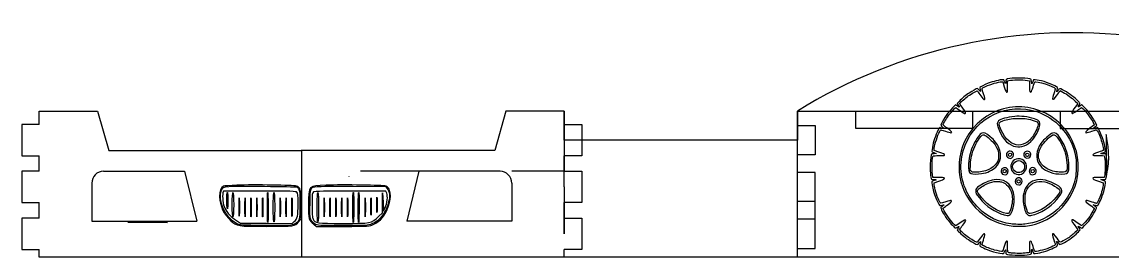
# Model space of a CAD drawing. Header units: millimetres. Extents: x -313 to 410, y -254 to 191.
# Drawn here: x -313 to -126.1, y 0 to 40.3 of the extents above; entities that cross this region are included whole.
import ezdxf

# ---------------------------------------------------------------- set-up
doc = ezdxf.new("R2010")
doc.units = ezdxf.units.MM
doc.header["$MEASUREMENT"] = 0
doc.layers.add('CamaLista v1_Sketch1', color=7, linetype='Continuous')

msp = doc.modelspace()

# ---------------------------------------------------------------- linework, layer by layer
at = {"layer": 'CamaLista v1_Sketch1'}
for p, q in [((-145.05, 29.99), (-144.83, 29.99)), ((-144.83, 29.99), (-144.56, 29.14)), ((-143.98, 30.14), (-143.78, 30.2)), ((-143.98, 29.23), (-143.98, 30.14)), ((-140.6, 30.24), (-140.25, 30.17)), ((-140.25, 30.17), (-140.23, 29.24)), ((-139.57, 30.33), (-139.67, 30)), ((-139.24, 30.32), (-139.57, 30.33)), ((-149.75, 28.18), (-149.23, 28.47)), ((-149.23, 28.47), (-149.11, 28.31)), ((-135.05, 28.35), (-134.97, 28.48)), ((-134.97, 28.48), (-134.5, 28.22)), ((-152.31, 26.65), (-152.65, 26.3)), ((-152.65, 26.3), (-152.45, 26)), ((-132.4, 26.71), (-131.93, 26.27)), ((-131.93, 26.27), (-132.16, 25.95)), ((-310, 25, -0.02), (-300, 25, -0.07)), ((-310, 22.68, -0.01), (-310, 25, -0.02)), ((-300, 25, -0.07), (-298.08, 18.27, -0.06)), ((-230, 25, 0.08), (-231.92, 18.27, 0.06)), ((-220, 25, 0.03), (-230, 25, 0.08)), ((-220, 25, 0.03), (-220, 20, 0.02)), ((-220, 22.68, 0.02), (-220, 25, 0.03)), ((-180, 0), (-180, 25, -0.1)), ((-180, 25, -0.1), (-180, 22.5, -0.09)), ((-180, 25, -0.1), (-170, 25, -0.09)), ((-180, 25, -0.1), (-180, 20, -0.11)), ((-170, 22, -0.08), (-170, 25, -0.09)), ((-170, 25, -0.09), (-150, 25, -0.06)), ((-152.91, 26.04), (-153.12, 25.84)), ((-152.6, 25.85), (-152.91, 26.04)), ((-150, 25, -0.06), (-135, 25, -0.05)), ((-150, 25, -0.06), (-150, 22, -0.06)), ((-135, 25, -0.05), (-135, 22, -0.05)), ((-135, 25, -0.05), (-115, 25, -0.04)), ((-131.3, 26.03), (-131.58, 25.84)), ((-131.5, 25.48), (-131.3, 25.62)), ((-131.16, 25.93), (-131.3, 26.03)), ((-131.3, 25.62), (-131.04, 25.36)), ((-310, 22.68, -0.01), (-313, 22.68, -0.01)), ((-313, 22.68, -0.01), (-313, 17.32, -0.01)), ((-220, 20, 0.02), (-220, 22.68, 0.02)), ((-220, 22.68, 0.02), (-217, 22.68, 0.02)), ((-217, 22.68, 0.02), (-217, 17.32, 0.01)), ((-180, 22.5, -0.09), (-177, 22.5, -0.09)), ((-177, 22.5, -0.09), (-177, 17.5, -0.08)), ((-129.09, 22.61), (-129.86, 22.05)), ((-129.23, 22.88), (-129.09, 22.61)), ((-128.7, 22.53), (-128.94, 23.02)), ((-128.86, 22.39), (-128.7, 22.53)), ((-150, 22, -0.06), (-170, 22, -0.08)), ((-135, 22, -0.05), (-115, 22, -0.03)), ((-129.54, 21.53), (-128.75, 21.79)), ((-128.75, 21.79), (-128.66, 21.68)), ((-220, 20, -0.07), (-220, 14.68, 0.01)), ((-180, 20, -0.11), (-220, 20, -0.07)), ((-313, 17.32, -0.01), (-310, 17.32, -0.01)), ((-310, 14.68, -0.01), (-310, 17.32, -0.01)), ((-298.08, 18.27, -0.06), (-265, 18.27)), ((-265, 0, -0.01), (-265, 18.35, 0)), ((-231.92, 18.27, 0.06), (-265, 18.27, 0)), ((-217, 17.32, 0.01), (-220, 17.32, 0.01)), ((-220, 14.68, 0.01), (-220, 17.32, 0.01)), ((-177, 17.5, -0.08), (-180, 17.5, -0.07)), ((-156.59, 18.22), (-156.59, 18.4)), ((-155.75, 17.96), (-156.59, 18.22)), ((-156.15, 17.71), (-156.58, 17.69)), ((-156.41, 17.81), (-156.15, 17.71)), ((-127.14, 17.69), (-127.56, 17.69)), ((-127.05, 17.27), (-127.14, 17.69)), ((-150.38, 14.84), (-150.35, 15.78)), ((-313, 14.68, -0.01), (-313, 9.32, -0.01)), ((-310, 14.68, -0.01), (-313, 14.68, -0.01)), ((-299, 14.68, 0), (-285.08, 14.68, 0)), ((-285.08, 14.68, 0), (-283, 6.18, -0.01)), ((-256.89, 13.75), (-256.87, 13.8)), ((-244.92, 14.68, 0), (-254.92, 14.68, 0)), ((-244.92, 14.68, 0), (-247, 6.18, 0)), ((-231, 14.68, 0), (-244.92, 14.68, 0)), ((-220, 14.68, 0.01), (-229, 14.68, 0)), ((-220, 12, 0), (-220, 14.68, 0.01)), ((-220, 14.68, 0.01), (-217, 14.68, 0.01)), ((-217, 14.68, 0.01), (-217, 9.32, 0)), ((-177, 14.5, -0.06), (-180, 14.5, -0.06)), ((-177, 9.5, -0.03), (-177, 14.5, -0.06)), ((-156.79, 13.62), (-156.86, 14.13)), ((-155.89, 13.62), (-156.79, 13.62)), ((-150.22, 14.68), (-150.38, 14.84)), ((-127.41, 13.62), (-128.3, 13.62)), ((-127.35, 13.87), (-127.41, 13.62)), ((-301, 12.68, 0), (-301, 6.18, -0.01)), ((-278.43, 11.3), (-278.51, 10.98)), ((-272.23, 11.3), (-278.43, 11.3)), ((-250.56, 11.3), (-256.67, 11.3)), ((-256.17, 12.12), (-250.66, 12.11)), ((-250.66, 12.11), (-250.37, 11.77)), ((-250.42, 10.96), (-250.56, 11.3)), ((-229, 12.68, 0), (-229, 6.18, -0.01)), ((-220, 12, 0), (-220, 9.32, 0)), ((-156.57, 12.74), (-155.76, 13.01)), ((-156.56, 12.38), (-156.57, 12.74)), ((-128.42, 13.01), (-127.58, 12.74)), ((-127.58, 12.74), (-127.6, 12.45)), ((-251.15, 9.3), (-251.14, 10.98)), ((-251.14, 10.98), (-251.07, 9.41)), ((-251.07, 9.41), (-251, 7.84)), ((-177, 9.5, -0.03), (-180, 9.5, -0.03)), ((-177, 6.5, -0.02), (-177, 9.5, -0.03)), ((-313, 9.32, -0.01), (-310, 9.32, -0.01)), ((-310, 6.68, -0.01), (-310, 9.32, -0.01)), ((-265.12, 6.54), (-265.12, 8.86)), ((-251.84, 6.96), (-251.15, 7.6)), ((-251.15, 7.6), (-251.15, 9.3)), ((-251, 7.84), (-250.7, 8.46)), ((-217, 9.32, 0), (-220, 9.32, 0)), ((-220, 9.32, 0), (-220, 4, -0.01)), ((-220, 6.68, -0.01), (-220, 9.32, 0)), ((-155.07, 8.35), (-154.93, 8.46)), ((-154.85, 7.94), (-155.07, 8.35)), ((-313, 6.68, -0.01), (-313, 1.32, 0)), ((-310, 6.68, -0.01), (-313, 6.68, -0.01)), ((-301, 6.18, -0.01), (-283, 6.18, -0.01)), ((-294.82, 5.96), (-288, 5.92)), ((-276.22, 6.27), (-275.49, 5.83)), ((-275.49, 5.83), (-271.07, 5.8)), ((-271.07, 5.8), (-266.67, 5.76)), ((-266.67, 5.76), (-266.28, 6.09)), ((-265.51, 6.09), (-265.12, 6.54)), ((-262.95, 5.63), (-262.45, 5.27)), ((-229, 6.18, -0.01), (-247, 6.18, 0)), ((-220, 4, -0.01), (-220, 6.68, -0.01)), ((-220, 6.68, -0.01), (-217, 6.68, -0.01)), ((-217, 6.68, -0.01), (-217, 1.32, -0.02)), ((-177, 6.5, -0.02), (-180, 6.5, -0.02)), ((-177, 1.5, 0), (-177, 6.5, -0.02)), ((-152.14, 5.87), (-152.87, 5.33)), ((-262.45, 5.27), (-257.92, 5.27)), ((-152.87, 5.33), (-153.07, 5.53)), ((-152.45, 4.97), (-152.64, 4.69)), ((-152.64, 4.69), (-152.5, 4.51)), ((-152.23, 4.7), (-152.05, 4.95)), ((-152.07, 4.54), (-152.23, 4.7)), ((-131.93, 4.69), (-132.19, 4.45)), ((-132.17, 5.03), (-131.93, 4.69)), ((-148.4, 2.11), (-148.14, 2.92)), ((-148.13, 1.95), (-148.4, 2.11)), ((-313, 1.32, 0), (-310, 1.32, 0)), ((-310, 0, 0), (-310, 1.32, 0)), ((-220, 0, -0.02), (-310, 0, 0)), ((-220, 0, -0.02), (-265, 0, -0.01)), ((-217, 1.32, -0.02), (-220, 1.32, -0.02)), ((-220, 0, -0.02), (-220, 1.32, -0.02)), ((-180, 0), (-220, 0, -0.02)), ((-180, 1.5, 0), (-177, 1.5, 0)), ((-180, 0), (-180, 1.5, 0)), ((0, 0), (-180, 0))]:
    msp.add_line(p, q, dxfattribs=at)
at = {"layer": 'CamaLista v1_Sketch1', "extrusion": (-0.000568622, -0.000138405, 1)}
msp.add_arc((-132.77, -51.61, 0), 90, 82.8268, 121.6569, dxfattribs=at)
at = {"layer": 'CamaLista v1_Sketch1', "extrusion": (-2.5424e-05, -0.00065359, 1)}
msp.add_arc((-299, 12.68, 0), 2, 89.9982, 179.9982, dxfattribs=at)
at = {"layer": 'CamaLista v1_Sketch1', "extrusion": (-2.54254e-05, -0.00065359, 1)}
msp.add_arc((-231, 12.68, 0), 2, 0.0019, 90.0019, dxfattribs=at)
at = {"layer": 'CamaLista v1_Sketch1'}
for points in [[(-147.75, 29.2), (-146.94, 29.58), (-145.52, 29.99), (-145.05, 29.99)], [(-144.78, 30.36), (-145.27, 30.36), (-146.54, 30.05), (-147.31, 29.74)], [(-144.49, 30.01), (-144.62, 30.34), (-144.63, 30.36), (-144.78, 30.36)], [(-144.34, 29.67), (-144.36, 29.67), (-144.43, 29.82), (-144.49, 30.01)], [(-144.29, 30.01), (-144.29, 29.82), (-144.31, 29.67), (-144.34, 29.67)], [(-143.63, 30.57), (-144.24, 30.48), (-144.29, 30.43), (-144.29, 30.01)], [(-143.78, 30.2), (-143.17, 30.37), (-141.43, 30.39), (-140.6, 30.24)], [(-139.99, 30.44), (-140.25, 30.63), (-142.71, 30.72), (-143.63, 30.57)], [(-139.87, 30.02), (-139.9, 30.26), (-139.94, 30.4), (-139.99, 30.44)], [(-139.81, 29.67), (-139.83, 29.67), (-139.86, 29.83), (-139.87, 30.02)], [(-139.67, 30), (-139.73, 29.82), (-139.8, 29.67), (-139.81, 29.67)], [(-139.62, 29.13), (-139.48, 29.56), (-139.35, 29.93), (-139.33, 29.97)], [(-139.33, 29.97), (-139.14, 30.2), (-135.94, 29.18), (-135.81, 28.85)], [(-135.91, 29.32), (-137.16, 29.92), (-138.41, 30.3), (-139.24, 30.32)], [(-150.6, 28.06), (-151.1, 27.74), (-151.84, 27.13), (-152.31, 26.65)], [(-150.72, 27.57), (-150.47, 27.75), (-150.03, 28.03), (-149.75, 28.18)], [(-149.16, 28.83), (-149.29, 28.83), (-150, 28.45), (-150.6, 28.06)], [(-148.86, 28.56), (-148.99, 28.73), (-149.09, 28.83), (-149.16, 28.83)], [(-149.11, 28.31), (-149.04, 28.23), (-148.79, 27.9), (-148.55, 27.57)], [(-148.64, 28.31), (-148.66, 28.3), (-148.75, 28.41), (-148.86, 28.56)], [(-147.31, 29.74), (-147.96, 29.49), (-148.71, 29.11), (-148.74, 29.03)], [(-148.74, 29.03), (-148.75, 28.99), (-148.73, 28.82), (-148.69, 28.65)], [(-148.69, 28.65), (-148.65, 28.48), (-148.63, 28.32), (-148.64, 28.31)], [(-148.11, 27.95), (-148.45, 28.97), (-148.47, 28.86), (-147.75, 29.2)], [(-144.56, 29.14), (-144.27, 28.27), (-144.19, 28.13), (-144.06, 28.25)], [(-144.06, 28.25), (-143.99, 28.3), (-143.98, 28.48), (-143.98, 29.23)], [(-140.23, 29.24), (-140.2, 28.23), (-140.16, 28.09), (-139.97, 28.27)], [(-139.97, 28.27), (-139.91, 28.32), (-139.76, 28.69), (-139.62, 29.13)], [(-135.81, 28.85), (-135.8, 28.82), (-135.91, 28.41), (-136.06, 27.96)], [(-135.5, 28.57), (-135.37, 29.06), (-135.37, 29.05), (-135.91, 29.32)], [(-135.59, 27.6), (-135.34, 27.94), (-135.1, 28.28), (-135.05, 28.35)], [(-135.53, 28.3), (-135.55, 28.3), (-135.54, 28.42), (-135.5, 28.57)], [(-135.33, 28.52), (-135.42, 28.4), (-135.5, 28.3), (-135.53, 28.3)], [(-134.56, 28.63), (-135.07, 28.88), (-135.09, 28.87), (-135.33, 28.52)], [(-132.06, 26.86), (-132.8, 27.56), (-133.7, 28.21), (-134.56, 28.63)], [(-134.5, 28.22), (-133.83, 27.87), (-132.95, 27.24), (-132.4, 26.71)], [(-151.68, 25.51), (-152.13, 26.12), (-152.2, 26.25), (-152.15, 26.33)], [(-152.15, 26.33), (-152.04, 26.5), (-151.18, 27.25), (-150.72, 27.57)], [(-148.55, 27.57), (-148.32, 27.25), (-148.09, 26.97), (-148.05, 26.95)], [(-147.89, 27), (-147.83, 27.06), (-147.86, 27.19), (-148.11, 27.95)], [(-148.05, 26.95), (-148, 26.94), (-147.94, 26.96), (-147.89, 27)], [(-136.06, 27.96), (-136.21, 27.51), (-136.32, 27.1), (-136.3, 27.06)], [(-136.3, 27.06), (-136.28, 27.01), (-136.22, 26.98), (-136.16, 26.98)], [(-136.16, 26.98), (-136.09, 26.98), (-135.92, 27.16), (-135.59, 27.6)], [(-131.6, 26.34), (-131.61, 26.39), (-131.82, 26.62), (-132.06, 26.86)], [(-131.73, 26), (-131.62, 26.15), (-131.58, 26.28), (-131.6, 26.34)], [(-153.12, 25.84), (-154, 24.99), (-154.62, 24.18), (-155.19, 23.11)], [(-155.03, 22.69), (-154.89, 23.03), (-154.39, 23.84), (-153.94, 24.44)], [(-153.94, 24.44), (-153.69, 24.78), (-152.92, 25.61), (-152.87, 25.61)], [(-152.87, 25.61), (-152.85, 25.61), (-152.5, 25.37), (-152.1, 25.07)], [(-152.28, 25.68), (-152.29, 25.67), (-152.43, 25.75), (-152.6, 25.85)], [(-152.45, 26), (-152.34, 25.84), (-152.26, 25.69), (-152.28, 25.68)], [(-152.1, 25.07), (-151.69, 24.78), (-151.33, 24.55), (-151.27, 24.56)], [(-151.27, 24.56), (-151.08, 24.6), (-151.16, 24.78), (-151.68, 25.51)], [(-151.28, 19.14), (-149.32, 24.01), (-143.95, 26.52), (-138.99, 24.89)], [(-135.61, 23.39), (-140.34, 27.24), (-147.29, 26.17), (-150.64, 21.07)], [(-138.99, 24.89), (-135.8, 23.84), (-133.3, 21.15), (-132.47, 17.87)], [(-132.16, 25.95), (-132.9, 24.96), (-133, 24.8), (-132.99, 24.69)], [(-132.99, 24.69), (-132.97, 24.63), (-132.93, 24.57), (-132.88, 24.56)], [(-132.88, 24.56), (-132.84, 24.55), (-132.56, 24.72), (-132.25, 24.95)], [(-132.25, 24.95), (-131.95, 25.17), (-131.61, 25.4), (-131.5, 25.48)], [(-131.88, 25.71), (-131.89, 25.74), (-131.82, 25.87), (-131.73, 26)], [(-131.58, 25.84), (-131.73, 25.74), (-131.87, 25.68), (-131.88, 25.71)], [(-130.14, 24.87), (-130.46, 25.25), (-130.98, 25.8), (-131.16, 25.93)], [(-131.04, 25.36), (-130.44, 24.78), (-129.63, 23.67), (-129.23, 22.88)], [(-128.94, 23.02), (-129.21, 23.56), (-129.75, 24.4), (-130.14, 24.87)], [(-155.19, 23.11), (-155.49, 22.56), (-155.48, 22.48), (-155.15, 22.25)], [(-154.29, 22.04), (-154.89, 22.47), (-155.05, 22.62), (-155.03, 22.69)], [(-145.53, 23.31), (-145.8, 23.04), (-145.82, 22.82), (-145.61, 22.19)], [(-142.74, 24.08), (-144.09, 23.93), (-145.22, 23.62), (-145.53, 23.31)], [(-145.32, 22.32), (-145.52, 22.98), (-145.47, 23.09), (-144.81, 23.31)], [(-144.81, 23.31), (-143.97, 23.6), (-143.37, 23.71), (-142.39, 23.74)], [(-139.39, 23.68), (-140.46, 24.02), (-141.82, 24.18), (-142.74, 24.08)], [(-142.39, 23.74), (-141.32, 23.77), (-140.61, 23.69), (-139.75, 23.44)], [(-139.75, 23.44), (-138.92, 23.19), (-138.76, 23.08), (-138.75, 22.78)], [(-138.75, 22.78), (-138.75, 22.42), (-139.14, 21.48), (-139.57, 20.81)], [(-138.54, 23.17), (-138.68, 23.39), (-138.89, 23.52), (-139.39, 23.68)], [(-138.82, 21.49), (-138.41, 22.44), (-138.34, 22.84), (-138.54, 23.17)], [(-132.89, 19.93), (-133.53, 21.25), (-134.5, 22.48), (-135.61, 23.39)], [(-155.88, 21.76), (-156.36, 20.81), (-156.72, 19.72), (-156.88, 18.77)], [(-156.59, 18.4), (-156.59, 18.91), (-156.16, 20.39), (-155.78, 21.2)], [(-155.63, 22.15), (-155.66, 22.14), (-155.78, 21.96), (-155.88, 21.76)], [(-155.78, 21.2), (-155.65, 21.46), (-155.53, 21.7), (-155.5, 21.74)], [(-155.3, 22.09), (-155.44, 22.14), (-155.59, 22.16), (-155.63, 22.15)], [(-155.5, 21.74), (-155.46, 21.79), (-155.27, 21.74), (-154.66, 21.54)], [(-155.15, 22.25), (-154.78, 22.01), (-154.83, 21.95), (-155.3, 22.09)], [(-154.66, 21.54), (-154.23, 21.39), (-153.81, 21.28), (-153.72, 21.29)], [(-153.72, 21.29), (-153.4, 21.32), (-153.5, 21.45), (-154.29, 22.04)], [(-150.64, 21.07), (-153.24, 17.11), (-152.77, 11.88), (-149.49, 8.45)], [(-148.38, 21.22), (-148.72, 21.11), (-149.33, 20.28), (-149.84, 19.24)], [(-148.8, 20.34), (-148.43, 20.85), (-148.24, 20.98), (-147.98, 20.91)], [(-146.95, 20.58), (-147.72, 21.22), (-148.01, 21.35), (-148.38, 21.22)], [(-147.98, 20.91), (-147.61, 20.8), (-146.55, 19.82), (-146.13, 19.19)], [(-145.49, 18.72), (-145.77, 19.37), (-146.3, 20.05), (-146.95, 20.58)], [(-145.61, 22.19), (-145.09, 20.58), (-144.08, 19.38), (-142.96, 19.01)], [(-142.51, 19.22), (-143.7, 19.47), (-144.8, 20.69), (-145.32, 22.32)], [(-141.57, 18.9), (-140.48, 19.13), (-139.42, 20.13), (-138.82, 21.49)], [(-139.57, 20.81), (-139.96, 20.22), (-140.42, 19.77), (-140.89, 19.52)], [(-136.26, 21.23), (-136.69, 21.1), (-137.84, 20.09), (-138.27, 19.46)], [(-138.18, 19), (-137.81, 19.62), (-136.81, 20.6), (-136.23, 20.9)], [(-134.97, 20.35), (-135.51, 21.15), (-135.83, 21.36), (-136.26, 21.23)], [(-136.23, 20.9), (-135.96, 21.04), (-135.66, 20.8), (-135.12, 20)], [(-129.86, 22.05), (-130.64, 21.47), (-130.76, 21.32), (-130.46, 21.29)], [(-130.46, 21.29), (-130.39, 21.28), (-129.97, 21.39), (-129.54, 21.53)], [(-128.9, 22.09), (-129.26, 22.01), (-129.33, 22.03), (-129.14, 22.16)], [(-129.14, 22.16), (-129.07, 22.21), (-128.94, 22.31), (-128.86, 22.39)], [(-128.53, 22.14), (-128.57, 22.15), (-128.74, 22.13), (-128.9, 22.09)], [(-128.66, 21.68), (-128.45, 21.42), (-128.06, 20.5), (-127.83, 19.66)], [(-127.72, 20.42), (-127.92, 20.99), (-128.45, 22.11), (-128.53, 22.14)], [(-127.09, 20.96), (-127.1, 20.98), (-127.11, 19.35), (-127.11, 17.34)], [(-126.76, 18.9), (-126.89, 19.83), (-127.07, 20.94), (-127.09, 20.96)], [(-156.88, 18.77), (-157, 18.1), (-156.99, 18.02), (-156.82, 17.96)], [(-151.02, 11.25), (-152.21, 13.73), (-152.31, 16.59), (-151.28, 19.14)], [(-149.84, 19.24), (-150.35, 18.17), (-150.59, 17.27), (-150.69, 15.99)], [(-150.19, 17.26), (-149.91, 18.43), (-149.44, 19.49), (-148.8, 20.34)], [(-146.13, 19.19), (-145.73, 18.61), (-145.55, 18.12), (-145.52, 17.53)], [(-145.99, 15.42), (-145.14, 16.26), (-144.95, 17.51), (-145.49, 18.72)], [(-142.96, 19.01), (-142.58, 18.88), (-141.9, 18.83), (-141.57, 18.9)], [(-140.89, 19.52), (-141.52, 19.19), (-141.97, 19.11), (-142.51, 19.22)], [(-138.27, 19.46), (-139.1, 18.26), (-139.21, 16.92), (-138.59, 15.91)], [(-138.68, 17.56), (-138.63, 17.99), (-138.42, 18.6), (-138.18, 19)], [(-135.12, 20), (-134.78, 19.5), (-134.3, 18.46), (-134.12, 17.82)], [(-133.48, 15.37), (-133.43, 17.09), (-133.97, 18.89), (-134.97, 20.35)], [(-132.42, 12.17), (-131.53, 14.73), (-131.7, 17.49), (-132.89, 19.93)], [(-127.83, 19.66), (-127.68, 19.16), (-127.52, 18.28), (-127.56, 18.25)], [(-127.24, 18.03), (-127.13, 18.16), (-127.4, 19.49), (-127.72, 20.42)], [(-126.66, 17.52), (-126.68, 18.04), (-126.73, 18.66), (-126.76, 18.9)], [(-157.04, 17.62), (-157.1, 17.57), (-157.22, 16.67), (-157.26, 15.98)], [(-156.58, 17.69), (-156.82, 17.67), (-157.02, 17.64), (-157.04, 17.62)], [(-156.86, 14.13), (-157, 15.11), (-156.92, 17.21), (-156.74, 17.33)], [(-156.82, 17.96), (-156.74, 17.93), (-156.56, 17.87), (-156.41, 17.81)], [(-156.74, 17.33), (-156.7, 17.35), (-156.26, 17.37), (-155.76, 17.37)], [(-155.76, 17.37), (-154.99, 17.37), (-154.84, 17.38), (-154.82, 17.45)], [(-154.82, 17.45), (-154.76, 17.6), (-154.92, 17.69), (-155.75, 17.96)], [(-150.35, 15.78), (-150.33, 16.51), (-150.29, 16.83), (-150.19, 17.26)], [(-145.52, 17.53), (-145.49, 16.93), (-145.58, 16.56), (-145.85, 16.13)], [(-144.01, 17.93), (-144.15, 17.79), (-144.19, 17.71), (-144.19, 17.54)], [(-144.19, 17.54), (-144.19, 17.3), (-144.05, 17.1), (-143.82, 16.97)], [(-143.55, 18.11), (-143.8, 18.11), (-143.85, 18.09), (-144.01, 17.93)], [(-143.81, 17.41), (-143.91, 17.59), (-143.77, 17.79), (-143.55, 17.79)], [(-143.82, 16.97), (-143.61, 16.87), (-143.45, 16.87), (-143.25, 17)], [(-143.69, 17.25), (-143.72, 17.27), (-143.78, 17.34), (-143.81, 17.41)], [(-143.4, 17.32), (-143.51, 17.21), (-143.6, 17.19), (-143.69, 17.25)], [(-143.13, 17.96), (-143.26, 18.09), (-143.32, 18.11), (-143.55, 18.11)], [(-143.55, 17.79), (-143.3, 17.79), (-143.21, 17.51), (-143.4, 17.32)], [(-142.22, 16.83), (-143.03, 16.74), (-143.61, 15.9), (-143.4, 15.14)], [(-143.25, 17), (-142.93, 17.2), (-142.87, 17.69), (-143.13, 17.96)], [(-140.86, 14.93), (-140.42, 15.84), (-141.2, 16.93), (-142.22, 16.83)], [(-141.18, 17.71), (-141.35, 17.2), (-140.81, 16.74), (-140.33, 16.98)], [(-140.6, 18.11), (-140.9, 18.11), (-141.09, 17.98), (-141.18, 17.71)], [(-140.8, 17.35), (-140.9, 17.48), (-140.9, 17.59), (-140.79, 17.72)], [(-140.45, 17.3), (-140.61, 17.18), (-140.68, 17.19), (-140.8, 17.35)], [(-140.79, 17.72), (-140.73, 17.81), (-140.48, 17.81), (-140.4, 17.73)], [(-140.01, 17.69), (-140.1, 17.97), (-140.29, 18.11), (-140.6, 18.11)], [(-140.4, 17.73), (-140.29, 17.62), (-140.32, 17.39), (-140.45, 17.3)], [(-140.33, 16.98), (-140.22, 17.04), (-140.11, 17.16), (-140.05, 17.28)], [(-140.05, 17.28), (-139.96, 17.45), (-139.96, 17.52), (-140.01, 17.69)], [(-138.02, 15.71), (-138.45, 16.17), (-138.74, 16.99), (-138.68, 17.56)], [(-134.12, 17.82), (-133.86, 16.88), (-133.7, 15.28), (-133.84, 14.87)], [(-132.47, 17.87), (-132.25, 16.97), (-132.19, 16.36), (-132.22, 15.24)], [(-128.42, 17.95), (-129.26, 17.66), (-129.47, 17.53), (-129.3, 17.42)], [(-129.3, 17.42), (-129.26, 17.4), (-128.81, 17.37), (-128.32, 17.37)], [(-127.56, 18.25), (-127.57, 18.24), (-127.96, 18.1), (-128.42, 17.95)], [(-128.32, 17.37), (-127.27, 17.37), (-127.4, 17.45), (-127.29, 16.69)], [(-127.98, 17.73), (-127.98, 17.75), (-127.83, 17.81), (-127.64, 17.87)], [(-127.56, 17.69), (-127.79, 17.69), (-127.98, 17.7), (-127.98, 17.73)], [(-127.64, 17.87), (-127.45, 17.92), (-127.27, 17.99), (-127.24, 18.03)], [(-127.11, 17.34), (-127.11, 15.34), (-127.1, 13.7), (-127.08, 13.7)], [(-126.95, 15.6), (-126.95, 16.64), (-126.97, 16.94), (-127.05, 17.27)], [(-126.98, 14.11), (-126.71, 15.53), (-126.62, 16.49), (-126.66, 17.52)], [(-157.26, 15.98), (-157.31, 15.08), (-157.17, 13.49), (-157.03, 13.35)], [(-150.69, 15.99), (-150.77, 14.9), (-150.67, 14.5), (-150.25, 14.3)], [(-145.85, 16.13), (-146.51, 15.1), (-147.79, 14.55), (-149.59, 14.52)], [(-148.45, 14.29), (-147.5, 14.43), (-146.55, 14.87), (-145.99, 15.42)], [(-143.94, 14.98), (-144.23, 15.53), (-145.09, 15.33), (-145.09, 14.71)], [(-144.68, 14.9), (-144.56, 15.03), (-144.37, 15.02), (-144.27, 14.88)], [(-144.2, 14.15), (-143.94, 14.26), (-143.8, 14.7), (-143.94, 14.98)], [(-143.4, 15.14), (-143.19, 14.4), (-142.4, 13.98), (-141.62, 14.21)], [(-142.55, 14.57), (-143.34, 14.97), (-143.3, 16.05), (-142.47, 16.42)], [(-142.47, 16.42), (-142.19, 16.56), (-141.93, 16.55), (-141.65, 16.4)], [(-141.09, 15.24), (-141.14, 15.03), (-141.46, 14.64), (-141.67, 14.54)], [(-141.65, 16.4), (-141.21, 16.18), (-141, 15.74), (-141.09, 15.24)], [(-140.1, 15.13), (-140.25, 14.98), (-140.28, 14.92), (-140.28, 14.7)], [(-139.73, 15.31), (-139.88, 15.31), (-139.96, 15.27), (-140.1, 15.13)], [(-139.88, 14.5), (-140.08, 14.69), (-139.89, 15.04), (-139.62, 14.97)], [(-139.38, 14.19), (-138.82, 14.53), (-139.07, 15.31), (-139.73, 15.31)], [(-139.62, 14.97), (-139.55, 14.95), (-139.46, 14.88), (-139.43, 14.81)], [(-138.59, 15.91), (-138.07, 15.09), (-137.06, 14.51), (-135.72, 14.28)], [(-135.93, 14.65), (-136.73, 14.82), (-137.59, 15.25), (-138.02, 15.71)], [(-133.9, 14.29), (-133.57, 14.46), (-133.5, 14.62), (-133.48, 15.37)], [(-132.22, 15.24), (-132.24, 14.43), (-132.27, 14.04), (-132.36, 13.6)], [(-127.29, 16.69), (-127.22, 16.17), (-127.26, 14.26), (-127.35, 13.87)], [(-127.14, 13.36), (-127.02, 13.54), (-126.95, 14.41), (-126.95, 15.6)], [(-157.03, 13.35), (-157, 13.32), (-156.8, 13.29), (-156.6, 13.28)], [(-156.53, 13.11), (-156.92, 12.99), (-156.96, 12.96), (-156.96, 12.74)], [(-156.6, 13.28), (-156.39, 13.28), (-156.22, 13.26), (-156.22, 13.24)], [(-156.22, 13.24), (-156.22, 13.22), (-156.36, 13.16), (-156.53, 13.11)], [(-154.87, 13.55), (-154.96, 13.61), (-155.18, 13.62), (-155.89, 13.62)], [(-155.76, 13.01), (-155.32, 13.16), (-154.92, 13.32), (-154.87, 13.37)], [(-154.87, 13.37), (-154.78, 13.46), (-154.78, 13.47), (-154.87, 13.55)], [(-150.25, 14.3), (-150.03, 14.18), (-149.15, 14.18), (-148.45, 14.29)], [(-149.59, 14.52), (-150.04, 14.52), (-150.06, 14.52), (-150.22, 14.68)], [(-143.69, 12.4), (-144.84, 13.65), (-146.85, 13.55), (-148.85, 12.16)], [(-145.09, 14.71), (-145.09, 14.59), (-145.05, 14.43), (-145, 14.37)], [(-145, 14.37), (-144.84, 14.13), (-144.48, 14.04), (-144.2, 14.15)], [(-144.67, 14.5), (-144.79, 14.61), (-144.79, 14.77), (-144.68, 14.9)], [(-144.29, 14.52), (-144.42, 14.39), (-144.54, 14.39), (-144.67, 14.5)], [(-144.27, 14.88), (-144.16, 14.72), (-144.17, 14.65), (-144.29, 14.52)], [(-142.63, 13.25), (-142.85, 12.82), (-142.56, 12.35), (-142.04, 12.35)], [(-141.68, 13.41), (-141.99, 13.67), (-142.45, 13.6), (-142.63, 13.25)], [(-141.67, 14.54), (-141.92, 14.43), (-142.31, 14.45), (-142.55, 14.57)], [(-142.39, 12.96), (-142.39, 13.07), (-142.2, 13.25), (-142.09, 13.25)], [(-142.09, 13.25), (-141.97, 13.25), (-141.81, 13.09), (-141.81, 12.97)], [(-141.5, 12.98), (-141.5, 13.22), (-141.52, 13.26), (-141.68, 13.41)], [(-141.62, 14.21), (-141.38, 14.28), (-141, 14.64), (-140.86, 14.93)], [(-137.94, 13.25), (-139.21, 13.42), (-140.4, 12.83), (-140.91, 11.78)], [(-140.28, 14.7), (-140.28, 14.49), (-140.25, 14.43), (-140.1, 14.28)], [(-140.1, 14.28), (-139.96, 14.13), (-139.88, 14.1), (-139.72, 14.1)], [(-139.43, 14.81), (-139.3, 14.53), (-139.67, 14.28), (-139.88, 14.5)], [(-139.72, 14.1), (-139.61, 14.1), (-139.45, 14.14), (-139.38, 14.19)], [(-134.77, 11.65), (-135.04, 12.21), (-136.82, 13.11), (-137.94, 13.25)], [(-132.36, 13.6), (-132.84, 11.24), (-134.2, 9.06), (-136.08, 7.62)], [(-134.84, 14.54), (-135.21, 14.55), (-135.69, 14.6), (-135.93, 14.65)], [(-135.72, 14.28), (-135.09, 14.18), (-134.14, 14.18), (-133.9, 14.29)], [(-133.84, 14.87), (-133.94, 14.56), (-134.08, 14.51), (-134.84, 14.54)], [(-128.3, 13.62), (-129.21, 13.62), (-129.35, 13.61), (-129.35, 13.49)], [(-129.35, 13.49), (-129.35, 13.35), (-129.21, 13.27), (-128.42, 13.01)], [(-127.98, 13.26), (-127.98, 13.28), (-127.8, 13.29), (-127.58, 13.29)], [(-127.61, 13.1), (-127.81, 13.17), (-127.98, 13.24), (-127.98, 13.26)], [(-127.2, 12.9), (-127.22, 12.95), (-127.41, 13.04), (-127.61, 13.1)], [(-127.58, 13.29), (-127.3, 13.29), (-127.16, 13.31), (-127.14, 13.36)], [(-127.08, 13.7), (-127.08, 13.7), (-127.03, 13.89), (-126.98, 14.11)], [(-278.44, 12.14), (-278.87, 11.92), (-279.11, 11.27), (-279.1, 10.35)], [(-276.17, 5.75), (-278.13, 6.76), (-279.47, 9.75), (-278.76, 11.48)], [(-278.76, 11.48), (-278.57, 11.94), (-278.42, 12), (-277.49, 12.1)], [(-276.11, 12.31), (-277.28, 12.26), (-278.33, 12.19), (-278.44, 12.14)], [(-277.49, 12.1), (-276.6, 12.19), (-266.06, 12.1), (-265.86, 12)], [(-265.91, 12.16), (-266.42, 12.31), (-273.25, 12.41), (-276.11, 12.31)], [(-265.83, 11.09), (-266, 11.27), (-266.76, 11.3), (-272.23, 11.3)], [(-265.12, 8.86), (-265.12, 11.52), (-265.22, 11.95), (-265.91, 12.16)], [(-265.86, 12), (-265.39, 11.79), (-265.31, 11.33), (-265.31, 8.92)], [(-260.82, 12.31), (-263.91, 12.21), (-263.8, 12.33), (-263.86, 8.8)], [(-263.59, 9.11), (-263.54, 11.96), (-263.53, 12.01), (-262.37, 12.09)], [(-256.67, 11.3), (-260.6, 11.3), (-262.88, 11.25), (-263.01, 11.16)], [(-262.37, 12.09), (-261.98, 12.11), (-259.2, 12.14), (-256.17, 12.12)], [(-250.6, 12.16), (-250.97, 12.31), (-257.97, 12.41), (-260.82, 12.31)], [(-250.11, 8.75), (-249.57, 10.3), (-249.78, 11.86), (-250.6, 12.16)], [(-250.37, 11.77), (-249.94, 11.28), (-249.86, 10.45), (-250.11, 9.44)], [(-156.96, 12.74), (-156.96, 12.42), (-156.71, 11.29), (-156.52, 10.73)], [(-155.75, 9.72), (-156.15, 10.51), (-156.54, 11.82), (-156.56, 12.38)], [(-148.92, 8.36), (-149.87, 9.28), (-150.47, 10.1), (-151.02, 11.25)], [(-148.85, 12.16), (-149.31, 11.84), (-149.42, 11.69), (-149.46, 11.36)], [(-149.46, 11.36), (-149.49, 11.01), (-149.36, 10.75), (-148.83, 10.12)], [(-148.83, 10.64), (-149.14, 11.07), (-149.21, 11.33), (-149.08, 11.53)], [(-149.08, 11.53), (-148.97, 11.71), (-148.05, 12.31), (-147.55, 12.54)], [(-147.55, 12.54), (-146.95, 12.81), (-146.43, 12.94), (-145.83, 12.94)], [(-145.83, 12.94), (-145.55, 12.94), (-145.2, 12.9), (-145.05, 12.86)], [(-145.05, 12.86), (-144.16, 12.62), (-143.51, 11.9), (-143.26, 10.85)], [(-142.86, 10.02), (-142.86, 11.01), (-143.14, 11.81), (-143.69, 12.4)], [(-142.29, 12.78), (-142.35, 12.84), (-142.39, 12.92), (-142.39, 12.96)], [(-142.09, 12.67), (-142.14, 12.67), (-142.23, 12.72), (-142.29, 12.78)], [(-141.81, 12.97), (-141.81, 12.84), (-141.96, 12.67), (-142.09, 12.67)], [(-142.04, 12.35), (-141.9, 12.35), (-141.81, 12.4), (-141.67, 12.53)], [(-141.67, 12.53), (-141.52, 12.69), (-141.5, 12.75), (-141.5, 12.98)], [(-140.91, 11.78), (-141.43, 10.74), (-141.46, 9.48), (-141.01, 8.05)], [(-140.9, 10.91), (-140.61, 11.98), (-139.95, 12.68), (-139.01, 12.88)], [(-140.6, 5.36), (-136.83, 5.91), (-133.67, 8.55), (-132.42, 12.17)], [(-139.01, 12.88), (-138.55, 12.98), (-137.71, 12.92), (-137.19, 12.76)], [(-137.19, 12.76), (-136.65, 12.58), (-136.05, 12.28), (-135.52, 11.9)], [(-135.52, 11.9), (-134.91, 11.47), (-134.88, 11.33), (-135.24, 10.79)], [(-135.15, 10.36), (-134.66, 11.01), (-134.59, 11.27), (-134.77, 11.65)], [(-128.53, 8.84), (-128.37, 8.9), (-127.76, 10.32), (-127.51, 11.22)], [(-127.6, 12.45), (-127.62, 11.97), (-127.88, 10.99), (-128.18, 10.27)], [(-127.51, 11.22), (-127.32, 11.91), (-127.16, 12.79), (-127.2, 12.9)], [(-279.1, 10.35), (-279.06, 8.81), (-278.36, 7.29), (-277.16, 6.22)], [(-278.51, 10.98), (-278.66, 10.37), (-278.49, 9), (-278.21, 8.38)], [(-277.79, 8.52), (-277.84, 8.9), (-277.87, 9.6), (-277.85, 10.09)], [(-277.85, 10.09), (-277.82, 11.09), (-277.83, 11.04), (-277.74, 11.04)], [(-277.69, 9.45), (-277.7, 8.27), (-277.74, 8.02), (-277.79, 8.52)], [(-277.74, 11.04), (-277.7, 11.04), (-277.69, 10.33), (-277.69, 9.45)], [(-276.92, 8.97), (-276.92, 10.27), (-276.87, 11.04), (-276.8, 11.04)], [(-276.8, 11.04), (-276.72, 11.04), (-276.67, 10.27), (-276.67, 8.97)], [(-275.74, 8.6), (-275.74, 9.98), (-275.72, 10.53), (-275.71, 9.81)], [(-275.71, 9.81), (-275.68, 9.1), (-275.68, 7.97), (-275.71, 7.3)], [(-274.74, 8.47), (-274.74, 9.93), (-274.72, 10.53), (-274.7, 9.83)], [(-274.7, 9.83), (-274.68, 9.12), (-274.68, 7.93), (-274.7, 7.19)], [(-273.74, 8.47), (-273.74, 9.93), (-273.71, 10.53), (-273.7, 9.83)], [(-273.7, 9.83), (-273.67, 9.12), (-273.67, 7.93), (-273.7, 7.19)], [(-272.73, 8.47), (-272.73, 9.93), (-272.71, 10.53), (-272.69, 9.83)], [(-272.69, 9.83), (-272.67, 9.12), (-272.67, 7.93), (-272.69, 7.19)], [(-271.73, 8.47), (-271.73, 9.93), (-271.7, 10.53), (-271.69, 9.83)], [(-271.69, 9.83), (-271.66, 9.12), (-271.66, 7.93), (-271.69, 7.19)], [(-270.9, 8.47), (-270.9, 9.91), (-270.87, 11.06), (-270.84, 11.03)], [(-270.84, 11.03), (-270.81, 10.99), (-270.77, 9.85), (-270.77, 8.48)], [(-269.89, 8.53), (-269.89, 10.13), (-269.84, 11.04), (-269.77, 11.04)], [(-269.77, 11.04), (-269.69, 11.04), (-269.64, 10.13), (-269.64, 8.53)], [(-268.71, 8.47), (-268.71, 9.93), (-268.69, 10.53), (-268.68, 9.83)], [(-268.68, 9.83), (-268.65, 9.12), (-268.65, 7.93), (-268.68, 7.19)], [(-267.71, 8.47), (-267.71, 9.93), (-267.68, 10.53), (-267.67, 9.83)], [(-267.67, 9.83), (-267.65, 9.12), (-267.65, 7.93), (-267.67, 7.19)], [(-266.71, 8.53), (-266.71, 9.95), (-266.68, 10.53), (-266.67, 9.83)], [(-266.67, 9.83), (-266.64, 9.11), (-266.64, 7.96), (-266.67, 7.25)], [(-265.63, 9.12), (-265.63, 10.57), (-265.66, 10.93), (-265.83, 11.09)], [(-263.01, 11.16), (-263.21, 11.04), (-263.24, 10.81), (-263.24, 8.96)], [(-262.36, 8.53), (-262.36, 10.02), (-262.31, 11.04), (-262.25, 11.04)], [(-262.25, 11.04), (-262.17, 11.04), (-262.12, 10.02), (-262.12, 8.53)], [(-261.18, 8.47), (-261.18, 9.93), (-261.16, 10.53), (-261.14, 9.83)], [(-261.14, 9.83), (-261.12, 9.12), (-261.12, 7.93), (-261.14, 7.19)], [(-260.18, 8.47), (-260.18, 9.93), (-260.15, 10.53), (-260.14, 9.83)], [(-260.14, 9.83), (-260.11, 9.12), (-260.11, 7.93), (-260.14, 7.19)], [(-259.17, 8.47), (-259.17, 9.93), (-259.15, 10.53), (-259.13, 9.83)], [(-259.13, 9.83), (-259.11, 9.12), (-259.11, 7.93), (-259.13, 7.19)], [(-258.17, 8.47), (-258.17, 9.93), (-258.14, 10.53), (-258.13, 9.83)], [(-258.13, 9.83), (-258.1, 9.12), (-258.1, 7.93), (-258.13, 7.19)], [(-257.16, 8.47), (-257.16, 9.93), (-257.14, 10.53), (-257.13, 9.83)], [(-257.13, 9.83), (-257.1, 9.12), (-257.1, 7.93), (-257.13, 7.19)], [(-256.23, 8.5), (-256.22, 11.27), (-256.23, 11.04), (-256.15, 11.04)], [(-256.15, 11.04), (-256.11, 11.04), (-256.08, 9.88), (-256.08, 8.45)], [(-255.33, 8.45), (-255.33, 9.88), (-255.29, 11.04), (-255.23, 11.04)], [(-255.23, 11.04), (-255.18, 11.04), (-255.15, 9.91), (-255.17, 8.52)], [(-254.15, 8.47), (-254.15, 9.93), (-254.12, 10.53), (-254.11, 9.83)], [(-254.11, 9.83), (-254.09, 9.12), (-254.09, 7.93), (-254.11, 7.19)], [(-253.15, 8.66), (-253.15, 10), (-253.12, 10.56), (-253.11, 9.89)], [(-253.11, 9.89), (-253.08, 9.21), (-253.08, 8.11), (-253.11, 7.44)], [(-250.11, 9.44), (-250.56, 7.57), (-251.63, 6.17), (-252.98, 5.67)], [(-252.14, 8.97), (-252.14, 10.15), (-252.12, 10.61), (-252.1, 10)], [(-252.1, 10), (-252.08, 9.4), (-252.08, 8.43), (-252.1, 7.87)], [(-250.7, 8.46), (-250.36, 9.17), (-250.22, 10.43), (-250.42, 10.96)], [(-156.52, 10.73), (-156.27, 10.03), (-155.73, 8.88), (-155.62, 8.84)], [(-154.59, 9.45), (-155.56, 9.14), (-155.46, 9.11), (-155.75, 9.72)], [(-153.66, 9.69), (-153.71, 9.71), (-154.12, 9.6), (-154.59, 9.45)], [(-154.2, 9.01), (-153.62, 9.43), (-153.47, 9.62), (-153.66, 9.69)], [(-144.67, 7.6), (-146.32, 8.15), (-147.78, 9.21), (-148.83, 10.64)], [(-148.83, 10.12), (-147.62, 8.66), (-146.17, 7.68), (-144.55, 7.23)], [(-143.26, 10.85), (-143.09, 10.13), (-143.17, 9.03), (-143.48, 8.07)], [(-143.21, 7.87), (-142.95, 8.64), (-142.86, 9.19), (-142.86, 10.02)], [(-140.9, 8.84), (-141.02, 9.35), (-141.02, 10.46), (-140.9, 10.91)], [(-135.24, 10.79), (-136.22, 9.36), (-137.73, 8.22), (-139.41, 7.63)], [(-139.33, 7.32), (-137.7, 7.86), (-136.21, 8.94), (-135.15, 10.36)], [(-130.57, 9.64), (-130.66, 9.52), (-130.58, 9.45), (-129.81, 8.89)], [(-129.48, 9.42), (-130.4, 9.73), (-130.48, 9.74), (-130.57, 9.64)], [(-128.73, 9.19), (-128.76, 9.19), (-129.09, 9.29), (-129.48, 9.42)], [(-128.18, 10.27), (-128.39, 9.74), (-128.68, 9.19), (-128.73, 9.19)], [(-278.21, 8.38), (-277.8, 7.57), (-277.08, 6.79), (-276.22, 6.27)], [(-276.8, 6.9), (-276.87, 6.9), (-276.92, 7.68), (-276.92, 8.97)], [(-276.67, 8.97), (-276.67, 7.68), (-276.72, 6.9), (-276.8, 6.9)], [(-275.71, 7.3), (-275.72, 6.64), (-275.74, 7.22), (-275.74, 8.6)], [(-274.7, 7.19), (-274.72, 6.45), (-274.74, 7.01), (-274.74, 8.47)], [(-273.7, 7.19), (-273.71, 6.45), (-273.74, 7.01), (-273.74, 8.47)], [(-272.69, 7.19), (-272.71, 6.45), (-272.73, 7.01), (-272.73, 8.47)], [(-271.69, 7.19), (-271.7, 6.45), (-271.73, 7.01), (-271.73, 8.47)], [(-270.82, 5.92), (-270.86, 5.88), (-270.9, 7.03), (-270.9, 8.47)], [(-270.77, 8.48), (-270.76, 7.11), (-270.79, 5.97), (-270.82, 5.92)], [(-269.77, 6.02), (-269.84, 6.02), (-269.89, 6.94), (-269.89, 8.53)], [(-269.64, 8.53), (-269.64, 6.94), (-269.69, 6.02), (-269.77, 6.02)], [(-268.68, 7.19), (-268.69, 6.45), (-268.71, 7.01), (-268.71, 8.47)], [(-267.67, 7.19), (-267.68, 6.45), (-267.71, 7.01), (-267.71, 8.47)], [(-266.67, 7.25), (-266.68, 6.54), (-266.71, 7.11), (-266.71, 8.53)], [(-266.28, 6.09), (-265.74, 6.54), (-265.63, 7.05), (-265.63, 9.12)], [(-265.31, 8.92), (-265.31, 6.3), (-265.35, 6.17), (-266.28, 5.65)], [(-263.86, 8.8), (-263.89, 6.61), (-263.78, 6.24), (-262.95, 5.63)], [(-263.37, 6.3), (-263.6, 6.69), (-263.62, 6.89), (-263.59, 9.11)], [(-263.24, 8.96), (-263.24, 7.35), (-263.2, 6.8), (-263.05, 6.52)], [(-262.25, 6.02), (-262.31, 6.02), (-262.36, 7.06), (-262.36, 8.53)], [(-262.12, 8.53), (-262.12, 7.08), (-262.17, 6.02), (-262.25, 6.02)], [(-261.14, 7.19), (-261.16, 6.45), (-261.18, 7.01), (-261.18, 8.47)], [(-260.14, 7.19), (-260.15, 6.45), (-260.18, 7.01), (-260.18, 8.47)], [(-259.13, 7.19), (-259.15, 6.45), (-259.17, 7.01), (-259.17, 8.47)], [(-258.13, 7.19), (-258.14, 6.45), (-258.17, 7.01), (-258.17, 8.47)], [(-257.13, 7.19), (-257.14, 6.45), (-257.16, 7.01), (-257.16, 8.47)], [(-256.17, 5.93), (-256.21, 5.99), (-256.25, 7.14), (-256.23, 8.5)], [(-256.08, 8.45), (-256.08, 7.03), (-256.12, 5.9), (-256.17, 5.93)], [(-255.25, 5.92), (-255.29, 5.88), (-255.33, 7.03), (-255.33, 8.45)], [(-255.17, 8.52), (-255.18, 7.14), (-255.22, 5.97), (-255.25, 5.92)], [(-254.11, 7.19), (-254.12, 6.45), (-254.15, 7.01), (-254.15, 8.47)], [(-253.11, 7.44), (-253.12, 6.76), (-253.15, 7.32), (-253.15, 8.66)], [(-252.74, 5.57), (-251.51, 6.14), (-250.67, 7.15), (-250.11, 8.75)], [(-252.1, 7.87), (-252.12, 7.3), (-252.14, 7.81), (-252.14, 8.97)], [(-155.62, 8.84), (-155.57, 8.82), (-155.4, 8.84), (-155.24, 8.89)], [(-155.01, 8.82), (-155.37, 8.55), (-155.43, 8.48), (-155.43, 8.42)], [(-155.43, 8.42), (-155.43, 8.2), (-154.72, 6.99), (-154.19, 6.3)], [(-155.24, 8.89), (-154.9, 8.99), (-154.82, 8.96), (-155.01, 8.82)], [(-154.93, 8.46), (-154.85, 8.53), (-154.51, 8.77), (-154.2, 9.01)], [(-153.07, 5.53), (-153.64, 6.08), (-154.41, 7.11), (-154.85, 7.94)], [(-149.49, 8.45), (-147.91, 6.79), (-145.99, 5.77), (-143.72, 5.39)], [(-143.45, 5.68), (-145.52, 5.97), (-147.4, 6.89), (-148.92, 8.36)], [(-143.48, 8.07), (-143.7, 7.39), (-143.84, 7.33), (-144.67, 7.6)], [(-143.69, 7.18), (-143.49, 7.26), (-143.34, 7.48), (-143.21, 7.87)], [(-136.08, 7.62), (-137.55, 6.52), (-139.25, 5.83), (-141.05, 5.63)], [(-141.01, 8.05), (-140.88, 7.63), (-140.81, 7.49), (-140.65, 7.33)], [(-140.46, 7.58), (-140.58, 7.7), (-140.71, 8.09), (-140.9, 8.84)], [(-139.41, 7.63), (-140.05, 7.41), (-140.29, 7.39), (-140.46, 7.58)], [(-129.16, 8.36), (-129.1, 8.22), (-129.77, 7.1), (-130.36, 6.37)], [(-130.08, 6.18), (-129.51, 6.89), (-128.69, 8.3), (-128.75, 8.47)], [(-129.81, 8.89), (-129.47, 8.63), (-129.17, 8.4), (-129.16, 8.36)], [(-129.05, 8.74), (-129.19, 8.84), (-129.3, 8.94), (-129.29, 8.95)], [(-129.29, 8.95), (-129.28, 8.97), (-129.12, 8.94), (-128.94, 8.89)], [(-128.75, 8.47), (-128.77, 8.52), (-128.9, 8.64), (-129.05, 8.74)], [(-128.94, 8.89), (-128.76, 8.84), (-128.58, 8.82), (-128.53, 8.84)], [(-277.16, 6.22), (-276.12, 5.29), (-275.98, 5.27), (-271, 5.27)], [(-271.17, 5.42), (-275.54, 5.46), (-275.62, 5.46), (-276.17, 5.75)], [(-266.28, 5.65), (-266.73, 5.39), (-266.87, 5.38), (-271.17, 5.42)], [(-271, 5.27), (-266.17, 5.27), (-266.24, 5.26), (-265.51, 6.09)], [(-262.71, 5.65), (-262.94, 5.78), (-263.23, 6.07), (-263.37, 6.3)], [(-263.05, 6.52), (-262.67, 5.8), (-262.54, 5.77), (-257.9, 5.77)], [(-258, 5.39), (-262.07, 5.39), (-262.32, 5.41), (-262.71, 5.65)], [(-252.98, 5.67), (-253.67, 5.41), (-253.91, 5.39), (-258, 5.39)], [(-257.9, 5.77), (-253.07, 5.77), (-253.13, 5.76), (-251.84, 6.96)], [(-154.19, 6.3), (-153.76, 5.76), (-153.08, 5.03), (-152.96, 4.99)], [(-151.17, 6.27), (-151.21, 6.48), (-151.41, 6.39), (-152.14, 5.87)], [(-152.05, 4.95), (-151.95, 5.09), (-151.71, 5.42), (-151.51, 5.69)], [(-151.51, 5.69), (-151.31, 5.96), (-151.16, 6.22), (-151.17, 6.27)], [(-144.55, 7.23), (-144.17, 7.12), (-143.87, 7.11), (-143.69, 7.18)], [(-141.05, 5.63), (-141.52, 5.58), (-142.93, 5.61), (-143.45, 5.68)], [(-140.65, 7.33), (-140.47, 7.14), (-140.43, 7.13), (-140.17, 7.13)], [(-140.17, 7.13), (-139.99, 7.13), (-139.67, 7.2), (-139.33, 7.32)], [(-132.07, 5.89), (-132.76, 6.4), (-133, 6.5), (-133, 6.28)], [(-133, 6.28), (-133, 6.18), (-132.83, 5.92), (-132.17, 5.03)], [(-131.32, 5.39), (-131.35, 5.39), (-131.69, 5.61), (-132.07, 5.89)], [(-130.36, 6.37), (-130.76, 5.87), (-131.23, 5.39), (-131.32, 5.39)], [(-131.28, 4.96), (-131.21, 4.96), (-130.4, 5.78), (-130.08, 6.18)], [(-257.92, 5.27), (-253.42, 5.27), (-253.38, 5.27), (-252.74, 5.57)], [(-152.96, 4.99), (-152.89, 4.97), (-152.75, 5.03), (-152.59, 5.13)], [(-152.59, 5.13), (-152.44, 5.22), (-152.3, 5.29), (-152.29, 5.27)], [(-152.5, 4.51), (-152.26, 4.19), (-151.31, 3.39), (-150.71, 2.99)], [(-152.29, 5.27), (-152.28, 5.25), (-152.35, 5.12), (-152.45, 4.97)], [(-150.53, 3.26), (-150.97, 3.55), (-151.78, 4.22), (-152.07, 4.54)], [(-147.89, 3.85), (-147.93, 4.15), (-148.08, 4.03), (-148.63, 3.29)], [(-148.14, 2.92), (-147.99, 3.36), (-147.88, 3.78), (-147.89, 3.85)], [(-143.72, 5.39), (-142.94, 5.26), (-141.41, 5.25), (-140.6, 5.36)], [(-136.27, 3.99), (-136.35, 3.93), (-136.33, 3.83), (-136.05, 2.98)], [(-135.51, 3.25), (-135.99, 3.92), (-136.14, 4.07), (-136.27, 3.99)], [(-132.19, 4.45), (-132.7, 3.96), (-133.15, 3.59), (-133.63, 3.26)], [(-133.05, 3.28), (-132.31, 3.84), (-131.57, 4.55), (-131.57, 4.7)], [(-131.73, 4.99), (-131.97, 5.34), (-131.92, 5.38), (-131.56, 5.12)], [(-131.57, 4.7), (-131.57, 4.73), (-131.64, 4.86), (-131.73, 4.99)], [(-131.56, 5.12), (-131.44, 5.03), (-131.32, 4.96), (-131.28, 4.96)], [(-150.71, 2.99), (-150.11, 2.59), (-149.36, 2.19), (-149.18, 2.16)], [(-149.19, 2.54), (-149.22, 2.49), (-150.06, 2.94), (-150.53, 3.26)], [(-148.63, 3.29), (-148.92, 2.89), (-149.18, 2.55), (-149.19, 2.54)], [(-149.18, 2.16), (-149.11, 2.14), (-149.01, 2.22), (-148.87, 2.42)], [(-148.87, 2.42), (-148.75, 2.58), (-148.64, 2.68), (-148.63, 2.65)], [(-148.7, 2.29), (-148.77, 2.05), (-148.78, 1.98), (-148.72, 1.92)], [(-148.72, 1.92), (-148.57, 1.74), (-147.24, 1.16), (-146.43, 0.93)], [(-148.63, 2.65), (-148.62, 2.61), (-148.65, 2.46), (-148.7, 2.29)], [(-146.21, 1.22), (-146.9, 1.41), (-147.75, 1.73), (-148.13, 1.95)], [(-144.06, 2.73), (-144.2, 2.78), (-144.29, 2.64), (-144.56, 1.82)], [(-143.98, 1.8), (-143.98, 2.55), (-143.99, 2.7), (-144.06, 2.73)], [(-140.2, 2.66), (-140.21, 2.61), (-140.23, 2.18), (-140.23, 1.69)], [(-139.92, 2.68), (-140, 2.77), (-140.16, 2.76), (-140.2, 2.66)], [(-139.62, 1.84), (-139.76, 2.27), (-139.9, 2.65), (-139.92, 2.68)], [(-135.85, 2.09), (-135.9, 2.01), (-136.43, 1.75), (-136.88, 1.57)], [(-136.1, 1.57), (-135.36, 1.93), (-135.38, 1.9), (-135.5, 2.38)], [(-136.05, 2.98), (-135.85, 2.36), (-135.8, 2.14), (-135.85, 2.09)], [(-135.5, 2.38), (-135.6, 2.73), (-135.59, 2.69), (-135.54, 2.69)], [(-135.54, 2.69), (-135.51, 2.69), (-135.41, 2.57), (-135.32, 2.43)], [(-134.94, 2.54), (-134.97, 2.54), (-135.23, 2.86), (-135.51, 3.25)], [(-135.32, 2.43), (-135.19, 2.23), (-135.12, 2.17), (-135.02, 2.17)], [(-135.02, 2.17), (-134.77, 2.17), (-133.77, 2.74), (-133.05, 3.28)], [(-133.63, 3.26), (-134.14, 2.93), (-134.84, 2.54), (-134.94, 2.54)], [(-146.43, 0.93), (-145.76, 0.74), (-144.78, 0.57), (-144.67, 0.63)], [(-144.87, 0.98), (-144.94, 0.94), (-145.64, 1.06), (-146.21, 1.22)], [(-144.56, 1.82), (-144.71, 1.37), (-144.85, 0.99), (-144.87, 0.98)], [(-144.67, 0.63), (-144.62, 0.66), (-144.54, 0.81), (-144.49, 0.97)], [(-144.49, 0.97), (-144.44, 1.14), (-144.37, 1.27), (-144.34, 1.27)], [(-144.34, 1.27), (-144.31, 1.27), (-144.29, 1.12), (-144.29, 0.93)], [(-144.29, 0.93), (-144.29, 0.65), (-144.28, 0.58), (-144.19, 0.53)], [(-144.19, 0.53), (-143.85, 0.35), (-141.67, 0.27), (-140.65, 0.4)], [(-143.9, 0.83), (-143.96, 0.89), (-143.98, 1.1), (-143.98, 1.8)], [(-143.29, 0.7), (-143.61, 0.73), (-143.86, 0.79), (-143.9, 0.83)], [(-140.73, 0.71), (-141.34, 0.63), (-142.61, 0.62), (-143.29, 0.7)], [(-140.24, 0.79), (-140.25, 0.79), (-140.47, 0.75), (-140.73, 0.71)], [(-140.65, 0.4), (-140.03, 0.48), (-139.91, 0.51), (-139.91, 0.62)], [(-140.23, 1.69), (-140.23, 1.19), (-140.23, 0.79), (-140.24, 0.79)], [(-139.91, 0.62), (-139.91, 0.67), (-139.9, 0.85), (-139.89, 1.02)], [(-139.89, 1.02), (-139.88, 1.19), (-139.86, 1.34), (-139.84, 1.35)], [(-139.84, 1.35), (-139.83, 1.37), (-139.77, 1.24), (-139.72, 1.07)], [(-139.72, 1.07), (-139.56, 0.56), (-139.56, 0.56), (-138.8, 0.69)], [(-139.33, 1), (-139.35, 1.03), (-139.48, 1.41), (-139.62, 1.84)], [(-136.88, 1.57), (-137.74, 1.23), (-139.25, 0.87), (-139.33, 1)], [(-138.8, 0.69), (-137.96, 0.84), (-136.96, 1.17), (-136.1, 1.57)]]:
    msp.add_open_spline(points, degree=3, dxfattribs=at)

doc.saveas('drawing.dxf')
